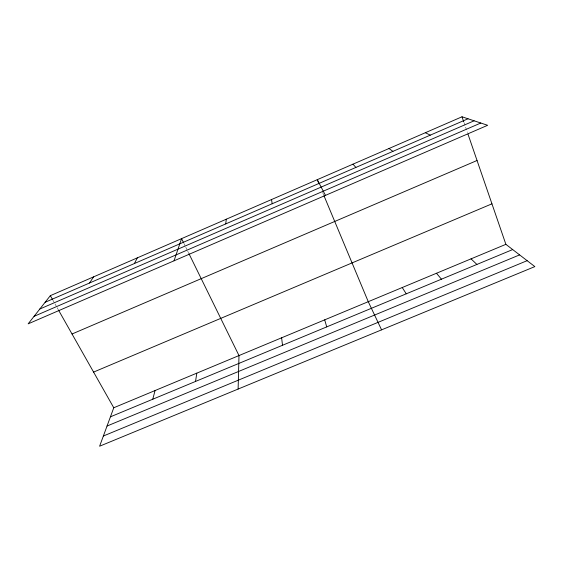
<?xml version="1.0" encoding="UTF-8"?>
<svg xmlns="http://www.w3.org/2000/svg" width="563" height="563" viewBox="0 0 563 563"><rect width="100%" height="100%" fill="white"/><g stroke="black" fill="none" stroke-linecap="round" stroke-linejoin="round"><path stroke-width="0.42" stroke-dasharray="2.81 2.11" d="M52.887 300.17L54.59 303.175M55.012 303.929L56.715 306.934M57.137 307.687L58.418 309.946M183.876 243.35L185.417 246.488M185.804 247.27L187.345 250.408M187.732 251.197L188.499 252.766M322.641 192.532L323.655 194.946M463.996 122.558L467.403 132.46"/><path stroke-width="0.84" d="M238.114 389.054L238.994 355.57L188.886 253.547M225.728 223.905L226.291 219.204M195.537 381.44L196.811 373.149M152.756 399.23L155.071 390.546M174.03 260.81L181.567 238.642L183.496 242.562M505.877 244.335L113.768 407.76L99.609 446.213L534.85 266.602L505.877 244.335L467.973 134.107M134.395 263.54L137.337 257.854M89.51 283.02L93.592 276.862M50.332 295.659L28.15 323.852L487.649 125.296L462.012 116.787L50.332 295.659L52.458 299.417M45.124 302.275L468.008 118.779M39.825 309.017L474.123 120.806M34.061 316.343L480.788 123.023M72.029 334L477.044 160.497M93.585 372.094L491.949 203.827M110.425 416.831L512.682 249.564M107.033 426.036L519.614 254.891M103.36 436.015L527.137 260.676M425.346 132.72L430.294 135.141M389.005 148.512L392.918 151.356M471.041 258.853L476.903 264.441M352.98 164.164L355.886 167.429M436.494 273.252L441.434 279.192M402.235 287.531L406.261 293.816M58.841 310.692L113.768 407.76M325.47 195.375L317.272 179.674L318.954 183.693M381.573 329.855L368.265 301.691L323.985 195.748M462.012 116.787L463.715 121.735M324.71 319.84L326.709 326.899M271.528 199.555L272.189 203.75M281.627 337.8L282.506 345.274"/></g></svg>
